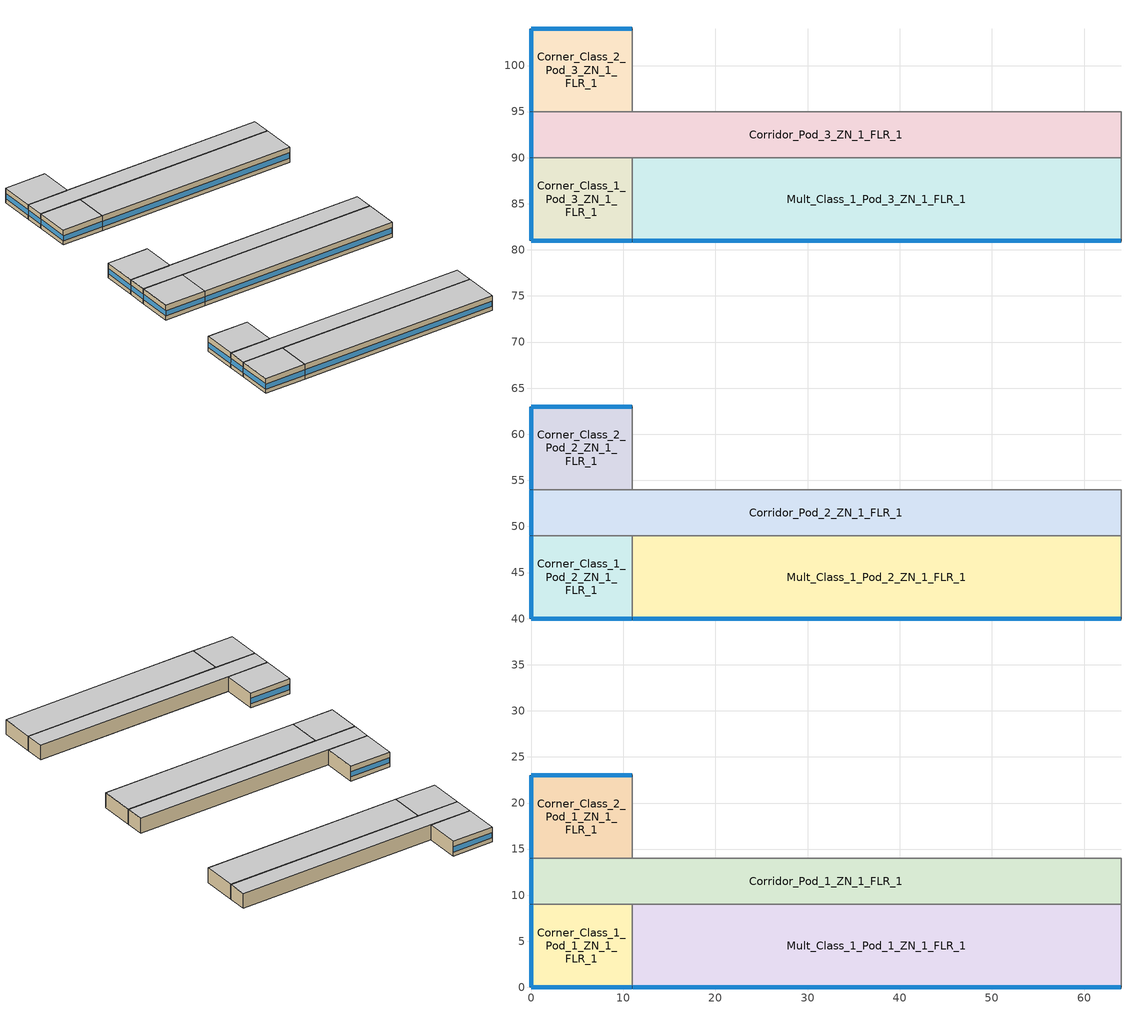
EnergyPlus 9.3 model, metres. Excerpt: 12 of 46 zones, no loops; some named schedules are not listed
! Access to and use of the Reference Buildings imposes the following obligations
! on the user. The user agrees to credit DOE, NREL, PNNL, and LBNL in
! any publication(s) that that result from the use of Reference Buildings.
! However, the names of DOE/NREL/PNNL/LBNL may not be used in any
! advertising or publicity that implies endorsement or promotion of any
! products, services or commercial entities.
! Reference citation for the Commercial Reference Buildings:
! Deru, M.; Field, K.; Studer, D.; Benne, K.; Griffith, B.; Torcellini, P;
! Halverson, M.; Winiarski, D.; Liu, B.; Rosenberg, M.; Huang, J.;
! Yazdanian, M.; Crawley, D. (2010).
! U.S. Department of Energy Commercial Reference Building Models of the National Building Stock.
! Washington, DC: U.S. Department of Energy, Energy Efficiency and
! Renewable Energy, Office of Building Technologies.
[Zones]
Corner_Class_1_Pod_1_ZN_1_FLR_1
 floor ground (ext-slab): 0,9 11,9 11,0 0,0 z0
 wall outside (Steel Frame Non-res Ext Wall): 0,9 0,0 11,0 z0:4
 wall to Mult_Class_1_Pod_1_ZN_1_FLR_1 (int-walls): 11,0 11,9 z0:4
 wall to Corridor_Pod_1_ZN_1_FLR_1 (int-walls): 11,9 0,9 z0:4
 window (Window Non-res Fixed): 0.05,0 10.95,0 z1.1:2.51; 0,8.95 0,0.05 z1.1:2.52
 ceiling to Corner_Class_1_Pod_1_ZN_1_FLR_2 (INT-FLOOR-UNDERSIDE): 0,0 11,0 11,9 0,9 z4
Corner_Class_1_Pod_2_ZN_1_FLR_1
 floor ground (ext-slab): 0,49 11,49 11,40 0,40 z0
 wall outside (Steel Frame Non-res Ext Wall): 0,49 0,40 11,40 z0:4
 wall to Mult_Class_1_Pod_2_ZN_1_FLR_1 (int-walls): 11,40 11,49 z0:4
 wall to Corridor_Pod_2_ZN_1_FLR_1 (int-walls): 11,49 0,49 z0:4
 window (Window Non-res Fixed): 0.05,40 10.95,40 z1.1:2.51; 0,48.95 0,40.05 z1.1:2.52
 ceiling to Corner_Class_1_Pod_2_ZN_1_FLR_2 (INT-FLOOR-UNDERSIDE): 0,40 11,40 11,49 0,49 z4
Corner_Class_1_Pod_3_ZN_1_FLR_1
 floor ground (ext-slab): 0,90 11,90 11,81 0,81 z0
 wall outside (Steel Frame Non-res Ext Wall): 0,90 0,81 11,81 z0:4
 wall to Mult_Class_1_Pod_3_ZN_1_FLR_1 (int-walls): 11,81 11,90 z0:4
 wall to Corridor_Pod_3_ZN_1_FLR_1 (int-walls): 11,90 0,90 z0:4
 window (Window Non-res Fixed): 0.05,81 10.95,81 z1.1:2.51; 0,89.95 0,81.05 z1.1:2.52
 ceiling to Corner_Class_1_Pod_3_ZN_1_FLR_2 (INT-FLOOR-UNDERSIDE): 0,81 11,81 11,90 0,90 z4
Corner_Class_2_Pod_1_ZN_1_FLR_1
 floor ground (ext-slab): 0,23 11,23 11,14 0,14 z0
 wall outside (Steel Frame Non-res Ext Wall): 11,23 0,23 0,14 z0:4
 wall to Corridor_Pod_1_ZN_1_FLR_1 (int-walls): 0,14 11,14 z0:4
 wall to Mult_Class_2_Pod_1_ZN_1_FLR_1 (int-walls): 11,14 11,23 z0:4
 window (Window Non-res Fixed): 10.95,23 0.05,23 z1.1:2.51; 0,22.95 0,14.05 z1.1:2.52
 ceiling to Corner_Class_2_Pod_1_ZN_1_FLR_2 (INT-FLOOR-UNDERSIDE): 0,14 11,14 11,23 0,23 z4
Corner_Class_2_Pod_2_ZN_1_FLR_1
 floor ground (ext-slab): 0,63 11,63 11,54 0,54 z0
 wall outside (Steel Frame Non-res Ext Wall): 11,63 0,63 0,54 z0:4
 wall to Corridor_Pod_2_ZN_1_FLR_1 (int-walls): 0,54 11,54 z0:4
 wall to Mult_Class_2_Pod_2_ZN_1_FLR_1 (int-walls): 11,54 11,63 z0:4
 window (Window Non-res Fixed): 10.95,63 0.05,63 z1.1:2.51; 0,62.95 0,54.05 z1.1:2.52
 ceiling to Corner_Class_2_Pod_2_ZN_1_FLR_2 (INT-FLOOR-UNDERSIDE): 0,54 11,54 11,63 0,63 z4
Corner_Class_2_Pod_3_ZN_1_FLR_1
 floor ground (ext-slab): 0,104 11,104 11,95 0,95 z0
 wall outside (Steel Frame Non-res Ext Wall): 11,104 0,104 0,95 z0:4
 wall to Corridor_Pod_3_ZN_1_FLR_1 (int-walls): 0,95 11,95 z0:4
 wall to Mult_Class_2_Pod_3_ZN_1_FLR_1 (int-walls): 11,95 11,104 z0:4
 window (Window Non-res Fixed): 10.95,104 0.05,104 z1.1:2.51; 0,103.95 0,95.05 z1.1:2.52
 ceiling to Corner_Class_2_Pod_3_ZN_1_FLR_2 (INT-FLOOR-UNDERSIDE): 0,95 11,95 11,104 0,104 z4
Corridor_Pod_1_ZN_1_FLR_1
 floor ground (ext-slab): 0,14 64,14 64,9 0,9 z0
 wall outside (Steel Frame Non-res Ext Wall): 0,14 0,9 z0:4
 wall to Mult_Class_1_Pod_1_ZN_1_FLR_1 (int-walls): 11,9 64,9 z0:4
 wall to Lobby_ZN_1_FLR_1 (int-walls): 64,9 64,14 z0:4
 wall to Mult_Class_2_Pod_1_ZN_1_FLR_1 (int-walls): 64,14 11,14 z0:4
 window (Window Non-res Fixed): 0,13.95 0,9.05 z1.1:2.53
 ceiling to Corridor_Pod_1_ZN_1_FLR_2 (INT-FLOOR-UNDERSIDE): 0,9 64,9 64,14 0,14 z4
Corridor_Pod_2_ZN_1_FLR_1
 floor ground (ext-slab): 0,54 64,54 64,49 0,49 z0
 wall outside (Steel Frame Non-res Ext Wall): 0,54 0,49 z0:4
 wall to Mult_Class_1_Pod_2_ZN_1_FLR_1 (int-walls): 11,49 64,49 z0:4
 wall to Main_Corridor_ZN_1_FLR_1 (int-walls): 64,49 64,54 z0:4
 wall to Mult_Class_2_Pod_2_ZN_1_FLR_1 (int-walls): 64,54 11,54 z0:4
 window (Window Non-res Fixed): 0,53.95 0,49.05 z1.1:2.53
 ceiling to Corridor_Pod_2_ZN_1_FLR_2 (INT-FLOOR-UNDERSIDE): 0,49 64,49 64,54 0,54 z4
Corridor_Pod_3_ZN_1_FLR_1
 floor ground (ext-slab): 0,95 64,95 64,90 0,90 z0
 wall outside (Steel Frame Non-res Ext Wall): 0,95 0,90 z0:4
 wall to Mult_Class_1_Pod_3_ZN_1_FLR_1 (int-walls): 11,90 64,90 z0:4
 wall to Bathrooms_ZN_1_FLR_1 (int-walls): 64,90 64,95 z0:4
 wall to Mult_Class_2_Pod_3_ZN_1_FLR_1 (int-walls): 64,95 11,95 z0:4
 window (Window Non-res Fixed): 0,94.95 0,90.05 z1.1:2.53
 ceiling to Corridor_Pod_3_ZN_1_FLR_2 (INT-FLOOR-UNDERSIDE): 0,90 64,90 64,95 0,95 z4
Mult_Class_1_Pod_1_ZN_1_FLR_1
 floor ground (ext-slab): 11,9 64,9 64,0 11,0 z0
 wall outside (Steel Frame Non-res Ext Wall): 11,0 64,0 z0:4
 wall to Lobby_ZN_1_FLR_1 (int-walls): 64,0 64,9 z0:4
 window (Window Non-res Fixed): 11.05,0 63.95,0 z1.1:2.5
 ceiling to Mult_Class_1_Pod_1_ZN_1_FLR_2 (INT-FLOOR-UNDERSIDE): 11,0 64,0 64,9 11,9 z4
Mult_Class_1_Pod_2_ZN_1_FLR_1
 floor ground (ext-slab): 11,49 64,49 64,40 11,40 z0
 wall outside (Steel Frame Non-res Ext Wall): 11,40 64,40 z0:4
 wall to Main_Corridor_ZN_1_FLR_1 (int-walls): 64,40 64,49 z0:4
 window (Window Non-res Fixed): 11.05,40 63.95,40 z1.1:2.5
 ceiling to Mult_Class_1_Pod_2_ZN_1_FLR_2 (INT-FLOOR-UNDERSIDE): 11,40 64,40 64,49 11,49 z4
Mult_Class_1_Pod_3_ZN_1_FLR_1
 floor ground (ext-slab): 11,90 64,90 64,81 11,81 z0
 wall outside (Steel Frame Non-res Ext Wall): 11,81 64,81 z0:4
 wall to Main_Corridor_ZN_1_FLR_1 (int-walls): 64,81 64,90 z0:4
 window (Window Non-res Fixed): 11.05,81 63.95,81 z1.1:2.5
 ceiling to Mult_Class_1_Pod_3_ZN_1_FLR_2 (INT-FLOOR-UNDERSIDE): 11,81 64,81 64,90 11,90 z4
[Building]
Ref Bldg Secondary School Post1980_v1.3_5.0: North Axis {deg}=0; Terrain=City; Loads Convergence Tolerance Value {W}=0.04; Temperature Convergence Tolerance Value {deltaC}=0.2; Solar Distribution=FullInteriorAndExterior; Maximum Number of Warmup Days=25; Minimum Number of Warmup Days=6
[Site:Location]
USA TX-HOUSTON: Latitude {deg}=29.97; Longitude {deg}=-95.37; Time Zone {hr}=-6; Elevation {m}=33
[SizingPeriod:DesignDay] Day of Month=21; Humidity Condition Type=Wetbulb; Barometric Pressure {Pa}=100929; Rain Indicator=No; Snow Indicator=No; Daylight Saving Time Indicator=No; Solar Model Indicator=ASHRAEClearSky
Name | Month | Day Type | Maximum Dry-Bulb Temperature {C} | Daily Dry-Bulb Temperature Range {deltaC} | Wetbulb or DewPoint at Maximum Dry-Bulb {C} | Wind Speed {m/s} | Wind Direction {deg} | Sky Clearness
HOUSTON Ann Htg 99.6% Condns DB | 1 | WinterDesignDay | -2.4 | 0 | -2.4 | 2.7 | 0 | 0
HOUSTON Ann Clg .4% Condns WB=>MDB | 7 | SummerDesignDay | 32 | 10.6 | 26.7 | 3.7 | 170 | 1
[Site:WaterMainsTemperature]
Calculation Method=CORRELATION; Annual Average Outdoor Air Temperature {C}=19.99; Maximum Difference In Monthly Average Outdoor Air Temperatures {deltaC}=17.1
[Site:GroundTemperature:BuildingSurface]
20.541, 20.346, 20.801, 22.127, 22.752, 22.868, 22.937, 22.96, 22.981, 22.822, 21.631, 20.645
[Construction]
Steel Frame Non-res Ext Wall: Wood Siding, Steel Frame NonRes Wall Insulation, 1/2IN Gypsum
ext-slab: HW CONCRETE, CP02 CARPET PAD
int-walls: 1/2IN Gypsum, 1/2IN Gypsum
INT-FLOOR-UNDERSIDE: CP02 CARPET PAD, MAT-CC05 4 HW CONCRETE
Window Non-res Fixed: NonRes Fixed Assembly Window
InteriorFurnishings: Std Wood 6inch
[Material] Thermal Absorptance=0.9
Name | Roughness | Thickness {m} | Conductivity {W/m-K} | Density {kg/m3} | Specific Heat {J/kg-K} | Solar Absorptance | Visible Absorptance
Steel Frame NonRes Wall Insulation | MediumRough | 0.0418527 | 0.049 | 265 | 836.8 | 0.7 | 0.7
Std Wood 6inch | MediumSmooth | 0.15 | 0.12 | 540 | 1210 | 0.7 | 0.7
Wood Siding | MediumSmooth | 0.01 | 0.11 | 544.62 | 1210 | 0.78 | 0.78
1/2IN Gypsum | Smooth | 0.0127 | 0.16 | 784.9 | 830 | 0.92 | 0.92
HW CONCRETE; MAT-CC05 4 HW CONCRETE | Rough | 0.1016 | 1.311 | 2240 | 836.8 | 0.7 | 0.7
[WindowMaterial:SimpleGlazingSystem]
NonRes Fixed Assembly Window: U-Factor {W/m2-K}=6.92716; Solar Heat Gain Coefficient=0.25
[Material:NoMass]
CP02 CARPET PAD: Roughness=VeryRough; Thermal Resistance {m2-K/W}=0.2165; Thermal Absorptance=0.9; Solar Absorptance=0.7; Visible Absorptance=0.8
[Zone] Type=1; Multiplier=1; Floor Area {m2}=autocalculate; Part of Total Floor Area=Yes
Corner_Class_1_Pod_1_ZN_1_FLR_1; Corner_Class_1_Pod_2_ZN_1_FLR_1; Corner_Class_1_Pod_3_ZN_1_FLR_1; Corner_Class_2_Pod_1_ZN_1_FLR_1; Corner_Class_2_Pod_2_ZN_1_FLR_1; Corner_Class_2_Pod_3_ZN_1_FLR_1; Corridor_Pod_1_ZN_1_FLR_1; Corridor_Pod_2_ZN_1_FLR_1; Corridor_Pod_3_ZN_1_FLR_1; Mult_Class_1_Pod_1_ZN_1_FLR_1; Mult_Class_1_Pod_2_ZN_1_FLR_1; Mult_Class_1_Pod_3_ZN_1_FLR_1
[People] Number of People Schedule=BLDG_OCC_SCH; Number of People Calculation Method=Area/Person; Fraction Radiant=0.3; Sensible Heat Fraction=AUTOCALCULATE; Activity Level Schedule=ACTIVITY_SCH; Enable ASHRAE 55 Comfort Warnings=No; Mean Radiant Temperature Calculation Type=ZoneAveraged; Work Efficiency Schedule=WORK_EFF_SCH; Clothing Insulation Calculation Method=ClothingInsulationSchedule; Clothing Insulation Schedule=CLOTHING_SCH; Air Velocity Schedule=AIR_VELO_SCH; Thermal Comfort Model 1 Type=FANGER
Name | Zone or ZoneList | Zone Floor Area per Person {m2/person}
Corner_Class_1_Pod_1_ZN_1_FLR_1 People | Corner_Class_1_Pod_1_ZN_1_FLR_1 | 4
Corner_Class_1_Pod_2_ZN_1_FLR_1 People | Corner_Class_1_Pod_2_ZN_1_FLR_1 | 4
Corner_Class_1_Pod_3_ZN_1_FLR_1 People | Corner_Class_1_Pod_3_ZN_1_FLR_1 | 4
Corner_Class_2_Pod_1_ZN_1_FLR_1 People | Corner_Class_2_Pod_1_ZN_1_FLR_1 | 4
Corner_Class_2_Pod_2_ZN_1_FLR_1 People | Corner_Class_2_Pod_2_ZN_1_FLR_1 | 4
Corner_Class_2_Pod_3_ZN_1_FLR_1 People | Corner_Class_2_Pod_3_ZN_1_FLR_1 | 4
Corridor_Pod_1_ZN_1_FLR_1 People | Corridor_Pod_1_ZN_1_FLR_1 | 10
Corridor_Pod_2_ZN_1_FLR_1 People | Corridor_Pod_2_ZN_1_FLR_1 | 10
Corridor_Pod_3_ZN_1_FLR_1 People | Corridor_Pod_3_ZN_1_FLR_1 | 10
Mult_Class_1_Pod_1_ZN_1_FLR_1 People | Mult_Class_1_Pod_1_ZN_1_FLR_1 | 4
Mult_Class_1_Pod_2_ZN_1_FLR_1 People | Mult_Class_1_Pod_2_ZN_1_FLR_1 | 4
Mult_Class_1_Pod_3_ZN_1_FLR_1 People | Mult_Class_1_Pod_3_ZN_1_FLR_1 | 4
[Lights] Schedule=BLDG_LIGHT_SCH; Design Level Calculation Method=Watts/Area; Return Air Fraction=0; Fraction Radiant=0.37; Fraction Visible=0.2; Fraction Replaceable=1; Return Air Fraction Calculated from Plenum Temperature=No
Name | Zone or ZoneList | Watts per Zone Floor Area {W/m2}
Corner_Class_1_Pod_1_ZN_1_FLR_1_Lights | Corner_Class_1_Pod_1_ZN_1_FLR_1 | 21.52
Corner_Class_1_Pod_2_ZN_1_FLR_1_Lights | Corner_Class_1_Pod_2_ZN_1_FLR_1 | 21.52
Corner_Class_1_Pod_3_ZN_1_FLR_1_Lights | Corner_Class_1_Pod_3_ZN_1_FLR_1 | 21.52
Corner_Class_2_Pod_1_ZN_1_FLR_1_Lights | Corner_Class_2_Pod_1_ZN_1_FLR_1 | 21.52
Corner_Class_2_Pod_2_ZN_1_FLR_1_Lights | Corner_Class_2_Pod_2_ZN_1_FLR_1 | 21.52
Corner_Class_2_Pod_3_ZN_1_FLR_1_Lights | Corner_Class_2_Pod_3_ZN_1_FLR_1 | 21.52
Corridor_Pod_1_ZN_1_FLR_1_Lights | Corridor_Pod_1_ZN_1_FLR_1 | 14.38
Corridor_Pod_2_ZN_1_FLR_1_Lights | Corridor_Pod_2_ZN_1_FLR_1 | 9.25
Corridor_Pod_3_ZN_1_FLR_1_Lights | Corridor_Pod_3_ZN_1_FLR_1 | 9.25
Mult_Class_1_Pod_1_ZN_1_FLR_1_Lights | Mult_Class_1_Pod_1_ZN_1_FLR_1 | 14.38
Mult_Class_1_Pod_2_ZN_1_FLR_1_Lights | Mult_Class_1_Pod_2_ZN_1_FLR_1 | 21.52
Mult_Class_1_Pod_3_ZN_1_FLR_1_Lights | Mult_Class_1_Pod_3_ZN_1_FLR_1 | 21.52
[ElectricEquipment] Schedule=BLDG_EQUIP_SCH; Design Level Calculation Method=Watts/Area; Fraction Latent=0; Fraction Radiant=0.5; Fraction Lost=0
Name | Zone or ZoneList | Watts per Zone Floor Area {W/m2}
Corner_Class_1_Pod_1_ZN_1_FLR_1_PlugMisc_Equip | Corner_Class_1_Pod_1_ZN_1_FLR_1 | 10
Corner_Class_1_Pod_2_ZN_1_FLR_1_PlugMisc_Equip | Corner_Class_1_Pod_2_ZN_1_FLR_1 | 10
Corner_Class_1_Pod_3_ZN_1_FLR_1_PlugMisc_Equip | Corner_Class_1_Pod_3_ZN_1_FLR_1 | 10
Corner_Class_2_Pod_1_ZN_1_FLR_1_PlugMisc_Equip | Corner_Class_2_Pod_1_ZN_1_FLR_1 | 10
Corner_Class_2_Pod_2_ZN_1_FLR_1_PlugMisc_Equip | Corner_Class_2_Pod_2_ZN_1_FLR_1 | 10
Corner_Class_2_Pod_3_ZN_1_FLR_1_PlugMisc_Equip | Corner_Class_2_Pod_3_ZN_1_FLR_1 | 10
Corridor_Pod_1_ZN_1_FLR_1_PlugMisc_Equip | Corridor_Pod_1_ZN_1_FLR_1 | 4
Corridor_Pod_2_ZN_1_FLR_1_PlugMisc_Equip | Corridor_Pod_2_ZN_1_FLR_1 | 4
Corridor_Pod_3_ZN_1_FLR_1_PlugMisc_Equip | Corridor_Pod_3_ZN_1_FLR_1 | 4
Mult_Class_1_Pod_1_ZN_1_FLR_1_PlugMisc_Equip | Mult_Class_1_Pod_1_ZN_1_FLR_1 | 10
Mult_Class_1_Pod_2_ZN_1_FLR_1_PlugMisc_Equip | Mult_Class_1_Pod_2_ZN_1_FLR_1 | 10
Mult_Class_1_Pod_3_ZN_1_FLR_1_PlugMisc_Equip | Mult_Class_1_Pod_3_ZN_1_FLR_1 | 10
[Exterior:Lights]
Exterior Facade Lighting: Schedule=ALWAYS_ON; Design Level {W}=21874; Control Option=AstronomicalClock
[ZoneInfiltration:DesignFlowRate] Schedule=INFIL_SCH; Design Flow Rate Calculation Method=Flow/ExteriorWallArea; Flow per Exterior Surface Area {m3/s-m2}=0.001133; Constant Term Coefficient=1; Temperature Term Coefficient=0; Velocity Term Coefficient=0; Velocity Squared Term Coefficient=0
Name | Zone or ZoneList
Corner_Class_1_Pod_1_ZN_1_FLR_1_Infiltration | Corner_Class_1_Pod_1_ZN_1_FLR_1
Corner_Class_1_Pod_2_ZN_1_FLR_1_Infiltration | Corner_Class_1_Pod_2_ZN_1_FLR_1
Corner_Class_1_Pod_3_ZN_1_FLR_1_Infiltration | Corner_Class_1_Pod_3_ZN_1_FLR_1
Corner_Class_2_Pod_1_ZN_1_FLR_1_Infiltration | Corner_Class_2_Pod_1_ZN_1_FLR_1
Corner_Class_2_Pod_2_ZN_1_FLR_1_Infiltration | Corner_Class_2_Pod_2_ZN_1_FLR_1
Corner_Class_2_Pod_3_ZN_1_FLR_1_Infiltration | Corner_Class_2_Pod_3_ZN_1_FLR_1
Corridor_Pod_1_ZN_1_FLR_1_Infiltration | Corridor_Pod_1_ZN_1_FLR_1
Corridor_Pod_2_ZN_1_FLR_1_Infiltration | Corridor_Pod_2_ZN_1_FLR_1
Corridor_Pod_3_ZN_1_FLR_1_Infiltration | Corridor_Pod_3_ZN_1_FLR_1
Mult_Class_1_Pod_1_ZN_1_FLR_1_Infiltration | Mult_Class_1_Pod_1_ZN_1_FLR_1
Mult_Class_1_Pod_2_ZN_1_FLR_1_Infiltration | Mult_Class_1_Pod_2_ZN_1_FLR_1
Mult_Class_1_Pod_3_ZN_1_FLR_1_Infiltration | Mult_Class_1_Pod_3_ZN_1_FLR_1
[InternalMass] Construction=InteriorFurnishings
Name | Zone or ZoneList | Surface Area {m2}
Corner_Class_1_Pod_1_ZN_1_FLR_1 Internal Mass | Corner_Class_1_Pod_1_ZN_1_FLR_1 | 198
Corner_Class_1_Pod_2_ZN_1_FLR_1 Internal Mass | Corner_Class_1_Pod_2_ZN_1_FLR_1 | 198
Corner_Class_1_Pod_3_ZN_1_FLR_1 Internal Mass | Corner_Class_1_Pod_3_ZN_1_FLR_1 | 198
Corner_Class_2_Pod_1_ZN_1_FLR_1 Internal Mass | Corner_Class_2_Pod_1_ZN_1_FLR_1 | 198
Corner_Class_2_Pod_2_ZN_1_FLR_1 Internal Mass | Corner_Class_2_Pod_2_ZN_1_FLR_1 | 198
Corner_Class_2_Pod_3_ZN_1_FLR_1 Internal Mass | Corner_Class_2_Pod_3_ZN_1_FLR_1 | 198
Corridor_Pod_1_ZN_1_FLR_1 Internal Mass | Corridor_Pod_1_ZN_1_FLR_1 | 640
Corridor_Pod_2_ZN_1_FLR_1 Internal Mass | Corridor_Pod_2_ZN_1_FLR_1 | 640
Corridor_Pod_3_ZN_1_FLR_1 Internal Mass | Corridor_Pod_3_ZN_1_FLR_1 | 640
Mult_Class_1_Pod_1_ZN_1_FLR_1 Internal Mass | Mult_Class_1_Pod_1_ZN_1_FLR_1 | 954
Mult_Class_1_Pod_2_ZN_1_FLR_1 Internal Mass | Mult_Class_1_Pod_2_ZN_1_FLR_1 | 954
Mult_Class_1_Pod_3_ZN_1_FLR_1 Internal Mass | Mult_Class_1_Pod_3_ZN_1_FLR_1 | 954
[AvailabilityManager:NightCycle] Applicability Schedule=ALWAYS_ON; Fan Schedule=HVACOperationSchd; Control Type=CycleOnAny; Thermostat Tolerance {deltaC}=1; Cycling Run Time Control Type=FixedRunTime; Cycling Run Time {s}=1800
PSZ-AC_1:5 Availability Manager; PSZ-AC_2:6 Availability Manager; PSZ-AC_3:7 Availability Manager; PSZ-AC_4:8 Availability Manager; PSZ-AC_5:9 Availability Manager; VAV_OTHER Availability Manager; VAV_POD_1 Availability Manager; VAV_POD_2 Availability Manager; VAV_POD_3 Availability Manager
[UtilityCost:Tariff]
Name | Output Meter | Conversion Factor Choice | Season Schedule | Demand Window Length | Monthly Charge or Variable | Group
ReliantEnergy_PTB-LGS_LargeGeneral | Electricity:Facility | kWh | ReliantEnergySeasonSched | HalfHour | 2936.2 | Comm Elect
ReliantEnergy_PTB-MGS_MiscGeneral | Electricity:Facility | kWh | ReliantEnergySeasonSched | HalfHour | 18.82 | Comm Elect
TX_EIAMonthlyRateGas | Gas:Facility | MCF |  |  | 0 | Comm Gas
[UtilityCost:Charge:Simple]
Name | Utility Cost Charge Simple | Tariff | Source Variable | Season | Category Variable | Cost per Unit Value or Variable
 | SummerFuelEnergyCharge | ReliantEnergy_PTB-LGS_LargeGeneral | totalEnergy | Summer | EnergyCharges | 0.0823
 | WinterFuelEnergyCharge | ReliantEnergy_PTB-LGS_LargeGeneral | totalEnergy | Winter | EnergyCharges | 0.0485
 | TaxofEightPtTwoFivePercent | ReliantEnergy_PTB-LGS_LargeGeneral | SubTotal | Annual | Taxes | 0.0825
 | SummerFuelEnergyCharge | ReliantEnergy_PTB-MGS_MiscGeneral | totalEnergy | Summer | EnergyCharges | 0.0823
 | WinterFuelEnergyCharge | ReliantEnergy_PTB-MGS_MiscGeneral | totalEnergy | Winter | EnergyCharges | 0.0485
 | TaxofEightPtTwoFivePercent | ReliantEnergy_PTB-MGS_MiscGeneral | SubTotal | Annual | Taxes | 0.0825
 | MonthlyRateGasCharge | TX_EIAMonthlyRateGas | totalEnergy | Annual | EnergyCharges | TX_MonthlyGasRates
 | TaxofEightPtTwoFivePercent | TX_EIAMonthlyRateGas | SubTotal | Annual | Taxes | 0.0825
[UtilityCost:Charge:Block]
Name | Utility Cost Charge Block | Tariff | Source Variable | Season | Category Variable | Block Size Multiplier Value or Variable | Block Size 1 Value or Variable | Block 1 Cost per Unit Value or Variable | Block Size 2 Value or Variable | Block 2 Cost per Unit Value or Variable | Block Size 3 Value or Variable | Block 3 Cost per Unit Value or Variable
 | SummerBaseEnergycharge | ReliantEnergy_PTB-LGS_LargeGeneral | TotalEnergy | Summer | EnergyCharges | TotalDemand | 295 | 0.0249 | remaining | 0.0048
 | AnnualDemandCharge | ReliantEnergy_PTB-LGS_LargeGeneral | TotalDemand | Annual | DemandCharges |  | 400 | 0 | remaining | 6.14
 | SummerBaseEnergycharge | ReliantEnergy_PTB-MGS_MiscGeneral | TotalEnergy | Summer | EnergyCharges | TotalDemand | 125 | 0.0521 | 170 | 0.0317 | remaining | 0.0055
 | SummerBaseEnergycharge | ReliantEnergy_PTB-MGS_MiscGeneral | TotalEnergy | Summer | EnergyCharges | TotalDemand | 125 | 0.0504 | 170 | 0.0317 | remaining | 0.0055
 | AnnualDemandCharge | ReliantEnergy_PTB-MGS_MiscGeneral | TotalDemand | Annual | DemandCharges | TotalDemand | 10 | 0 | remaining | 3.04
[UtilityCost:Qualify] Variable=TotalDemand; Threshold Value or Variable=400; Season=Annual; Threshold Test=Count
Name | Utility Cost Qualify | Tariff | Qualify Type | Number of Months
 | MinDemand400kw | ReliantEnergy_PTB-LGS_LargeGeneral | Minimum | 12
 | MaxDemand400kw | ReliantEnergy_PTB-MGS_MiscGeneral | Maximum | 1
[UtilityCost:Variable]
TX_MonthlyGasRates: Tariff=TX_EIAMonthlyRateGas; Variable Type=Currency; January Value=7.87; February Value=7.73; March Value=7.41; April Value=7.86; May Value=8.05; June Value=8.75; July Value=8.21; August Value=8.34; September Value=8.04; October Value=7.65; November Value=8.24; December Value=7.99
[Schedule:Compact]
BLDG_OCC_SCH: Through: 6/30, For: Weekdays SummerDesignDay, Until: 08:00, 0, Until: 16:00, 0.7, Until: 21:00, 0.15, Until: 24:00, 0, For: AllOtherDays, Until: 24:00, 0, Through: 9/1, For: Weekdays SummerDesignDay, Until: 08:00, 0, Until: 21:00, 0.15, Until: 24:00, 0, For: AllOtherDays, Until: 24:00, 0, Through: 12/31, For: Weekdays SummerDesignDay, Until: 08:00, 0, Until: 16:00, 0.7, Until: 21:00, 0.15, Until: 24:00, 0, For: AllOtherDays, Until: 24:00, 0
ACTIVITY_SCH: Through: 12/31, For: AllDays, Until: 24:00, 120
WORK_EFF_SCH: Through: 12/31, For: AllDays, Until: 24:00, 0
